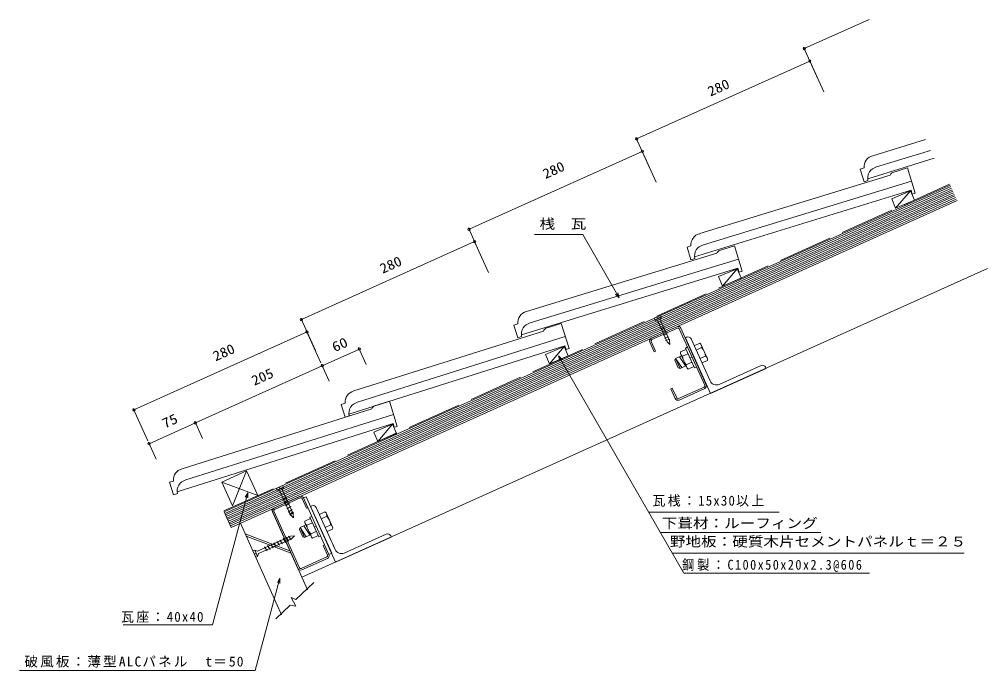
# Model space of a CAD drawing. Units: millimetres, scale not verified. Extents: x -747 to 681, y -480 to 480.
import ezdxf
from ezdxf.enums import TextEntityAlignment as Align

# ---------------------------------------------------------------- set-up
doc = ezdxf.new("R2010")
doc.units = ezdxf.units.MM
doc.header["$LTSCALE"] = 10
doc.linetypes.add('USER2', pattern=[10, 8, -2])
for name, color, linetype, lineweight in [('0-0_1', 7, 'Continuous', 18), ('0-1_2', 7, 'Continuous', 18), ('0-2_3', 7, 'Continuous', 18), ('0-3_4', 7, 'Continuous', 18), ('0-4_6', 7, 'Continuous', 18)]:
    doc.layers.add(name, color=color, linetype=linetype, lineweight=lineweight)
doc.styles.add('ＭＳ ゴシック', font='')
doc.styles.get('ＭＳ ゴシック').set_extended_font_data('MS Gothic')

msp = doc.modelspace()

# ---------------------------------------------------------------- linework, layer by layer
at = {"layer": '0-0_1'}
for p, q in [((410.26, 436.84), (506.14, 479.99)), ((409.24, 439.12), (430.78, 391.25)), ((163.13, 303.7), (418.47, 418.6)), ((417.44, 420.88), (438.99, 373.01)), ((162.11, 305.98), (183.65, 258.11)), ((170.31, 287.74), (191.86, 239.87)), ((-84, 170.56), (171.34, 285.46)), ((-445.09, -245.98), (625.24, 235.67)), ((566.87, 227.29), (545, 201.86)), ((-85.03, 172.84), (-63.48, 124.97)), ((83.58, 162.8), (12.44, 162.8)), ((137.46, 69.47), (83.58, 162.8)), ((-331.13, 37.42), (-75.79, 152.32)), ((-76.82, 154.6), (-55.27, 106.73)), ((311.55, 112.35), (289.68, 86.92)), ((189.09, 39.41), (198.21, 43.51)), ((198.21, 43.51), (199.44, 40.77)), ((-332.16, 39.7), (-310.61, -8.17)), ((189.09, 39.41), (190.33, 36.67)), ((190.33, 36.67), (199.44, 40.77)), ((190.33, 36.67), (194.29, 35.17)), ((193.65, 41.46), (194.89, 38.72)), ((194.29, 35.17), (207.93, 4.85)), ((199.44, 40.77), (197.94, 36.81)), ((197.94, 36.81), (211.58, 6.49)), ((-578.26, -95.72), (-322.92, 19.18)), ((-323.95, 21.46), (-302.4, -26.41)), ((222.44, 27), (184.69, 10.01)), ((223.39, 24.9), (185.63, 7.91)), ((204.38, 25.51), (197.88, 23.75)), ((206.43, 20.95), (199.94, 19.19)), ((208.48, 16.39), (201.99, 14.63)), ((263.54, -59.45), (226.03, 23.9)), ((228.13, 24.84), (265.64, -58.51)), ((188.98, -9.99), (182.53, 4.32)), ((191.07, -9.05), (184.63, 5.27)), ((210.54, 11.83), (204.04, 10.07)), ((212.07, 8.42), (205.58, 6.66)), ((212.06, 0.57), (207.93, 4.85)), ((212.06, 0.57), (211.58, 6.49)), ((236.8, 11.53), (234.98, 10.71)), ((271.91, -71.37), (234.98, 10.71)), ((243.41, 9.02), (271.32, -52.99)), ((256.13, 2.52), (247.99, -1.14)), ((257.87, 1.27), (256.13, 2.52)), ((257.87, 1.27), (267.72, -20.62)), ((-300.5, -30.66), (-245.78, -6.03)), ((-246.81, -3.75), (-235.52, -28.83)), ((56.33, -2.03), (34.67, -27.65)), ((191.07, -9.05), (188.98, -9.99)), ((227.62, -12.34), (227.83, -10.21)), ((237.46, -34.23), (227.62, -12.34)), ((227.83, -10.21), (235.97, -6.55)), ((230.68, -16.53), (238.82, -12.87)), ((237.83, -3.36), (235.1, -4.59)), ((248.23, -33.77), (235.1, -4.59)), ((258.97, -3.8), (250.83, -7.46)), ((-301.52, -28.38), (-290.24, -53.45)), ((47.85, -15.84), (232.79, -336.16)), ((220.6, -19.89), (219.59, -22.53)), ((219.59, -22.53), (224.52, -33.48)), ((229.26, -15.99), (220.6, -19.89)), ((220.6, -19.89), (229.74, -33.32)), ((220.6, -19.89), (227.16, -34.48)), ((226.15, -17.39), (235.29, -30.82)), ((236.36, -29.16), (244.5, -25.5)), ((244.4, -17.95), (241.66, -19.18)), ((264.66, -16.43), (256.52, -20.09)), ((267.5, -22.75), (259.36, -26.41)), ((267.72, -20.62), (267.5, -22.75)), ((-487.44, -114.78), (-300.5, -30.66)), ((224.52, -33.48), (227.16, -34.48)), ((235.82, -30.58), (227.16, -34.48)), ((237.46, -34.23), (239.2, -35.48)), ((239.2, -35.48), (247.35, -31.82)), ((250.96, -32.54), (248.23, -33.77)), ((346.55, -30.1), (284.54, -58.01)), ((215.7, -63.76), (213.6, -64.71)), ((220.04, -79.03), (213.6, -64.71)), ((222.14, -78.08), (215.7, -63.76)), ((262.54, -62.1), (224.78, -79.08)), ((263.48, -64.19), (225.73, -81.18)), ((-579.29, -93.44), (-557.74, -141.31)), ((-488.46, -112.5), (-477.18, -137.58)), ((-555.83, -145.56), (-487.44, -114.78)), ((-196.91, -116.61), (-218.57, -142.22)), ((-556.86, -143.28), (-545.57, -168.36)), ((-411.96, -185.56), (-448.44, -201.98)), ((-411.96, -185.56), (-432.67, -237.03)), ((-411.96, -185.56), (-395.55, -222.04)), ((-432.67, -237.03), (-448.44, -201.98)), ((-395.55, -222.04), (-448.44, -201.98)), ((-359.02, -207.21), (-368.14, -211.31)), ((-368.14, -211.31), (-366.91, -214.05)), ((-357.79, -209.95), (-366.91, -214.05)), ((-366.91, -214.05), (-362.94, -215.55)), ((-364.03, -213.12), (-347.21, -250.51)), ((-363.58, -209.26), (-362.35, -212)), ((-360.52, -211.18), (-343.56, -248.87)), ((-357.79, -209.95), (-359.29, -213.91)), ((-359.02, -207.21), (-357.79, -209.95)), ((-410.26, -217.9), (-462.41, -412.5)), ((-358.69, -228.01), (-353.06, -224.32)), ((-356.64, -232.57), (-351.01, -228.88)), ((-354.59, -237.13), (-348.96, -233.44)), ((-352.56, -241.62), (-346.93, -237.93)), ((-352.54, -241.69), (-346.91, -238)), ((-350.51, -246.19), (-344.88, -242.49)), ((-350.48, -246.25), (-344.86, -242.55)), ((-315.82, -237.15), (-317.65, -237.97)), ((-280.71, -320.05), (-317.65, -237.97)), ((-309.21, -239.66), (-281.31, -301.67)), ((-348.97, -249.6), (-343.35, -245.91)), ((-348.43, -250.81), (-342.8, -247.11)), ((-343.09, -254.79), (-347.21, -250.51)), ((-343.09, -254.79), (-343.56, -248.87)), ((-326.01, -259.44), (-317.86, -255.77)), ((-316.01, -252.59), (-318.74, -253.82)), ((-305.61, -283), (-318.74, -253.82)), ((-296.5, -246.16), (-304.64, -249.82)), ((-293.65, -252.48), (-301.79, -256.14)), ((-294.76, -247.41), (-296.5, -246.16)), ((-294.76, -247.41), (-284.91, -269.3)), ((180.68, -246.22), (373.07, -246.22)), ((-333.24, -269.11), (-324.1, -282.55)), ((-333.24, -269.11), (-326.67, -283.7)), ((-327.68, -266.61), (-318.55, -280.05)), ((-326.22, -261.57), (-326.01, -259.44)), ((-316.37, -283.45), (-326.22, -261.57)), ((-323.16, -265.75), (-315.02, -262.09)), ((-309.44, -267.18), (-312.18, -268.41)), ((-287.97, -265.11), (-296.11, -268.77)), ((-284.91, -269.3), (-285.12, -271.43)), ((-395.98, -303.93), (-347.28, -282.01)), ((-354.53, -291.01), (-358.22, -285.39)), ((-349.97, -288.96), (-353.66, -283.34)), ((-346.55, -287.43), (-350.25, -281.8)), ((-341.36, -281.54), (-347.28, -282.01)), ((-341.36, -281.54), (-345.64, -285.66)), ((-334.24, -271.76), (-329.32, -282.7)), ((-329.32, -282.7), (-326.67, -283.7)), ((-318.01, -279.81), (-326.67, -283.7)), ((-317.48, -278.39), (-309.34, -274.72)), ((-316.37, -283.45), (-314.63, -284.71)), ((-314.63, -284.71), (-306.49, -281.04)), ((-302.87, -281.77), (-305.61, -283)), ((-285.12, -271.43), (-293.27, -275.09)), ((-206.07, -278.78), (-268.08, -306.69)), ((198.35, -276.2), (434.48, -276.2)), ((-394.34, -307.57), (-345.64, -285.66)), ((-381.88, -303.33), (-385.58, -297.7)), ((-377.33, -301.28), (-381.02, -295.65)), ((-372.76, -299.22), (-376.46, -293.6)), ((-368.2, -297.17), (-371.9, -291.54)), ((-363.65, -295.12), (-367.34, -289.49)), ((-359.09, -293.07), (-362.78, -287.44)), ((-402.68, -303.65), (-399.95, -302.42)), ((-402.68, -303.65), (-398.58, -312.77)), ((-400.63, -308.21), (-397.9, -306.98)), ((-399.95, -302.42), (-395.84, -311.54)), ((-399.95, -302.42), (-395.98, -303.93)), ((-398.58, -312.77), (-395.84, -311.54)), ((-395.84, -311.54), (-394.34, -307.57)), ((216.01, -307.09), (645.87, -307.09)), ((232.79, -336.16), (506.28, -336.16)), ((-362.8, -343.83), (-399.28, -479.99)), ((-312.77, -349.84), (-339.2, -375.09)), ((-347.96, -383.46), (-368.9, -403.48)), ((-348.01, -383.51), (-339.21, -384.76)), ((-339.21, -384.76), (-346.45, -372.04)), ((-346.45, -372.04), (-339.2, -375.09)), ((-462.41, -412.5), (-593.98, -412.5)), ((-399.28, -479.99), (-747.08, -479.99))]:
    msp.add_line(p, q, dxfattribs=at)
at = {"layer": '0-0_1', "color": 4}
for p, q in [((511.48, 279.05), (588.78, 302.77)), ((516.88, 262.41), (596.45, 286.82)), ((503.81, 245.09), (602.04, 275.22)), ((492.81, 259.34), (498.54, 240.67)), ((492.82, 259.31), (498.44, 261.03)), ((562.61, 260.93), (539.17, 253.74)), ((562.61, 260.93), (573.98, 223.89)), ((256.16, 164.11), (536.73, 250.19)), ((261.57, 147.46), (568.53, 241.64)), ((504.16, 242.39), (498.54, 240.67)), ((248.49, 130.14), (567.81, 228.11)), ((569.53, 222.52), (567.81, 228.11)), ((569.53, 222.52), (573.98, 223.89)), ((237.5, 144.36), (243.12, 146.09)), ((237.5, 144.39), (243.22, 125.72)), ((307.29, 145.99), (283.85, 138.8)), ((307.29, 145.99), (318.66, 108.94)), ((0.84, 49.16), (281.41, 135.24)), ((6.25, 32.52), (313.21, 126.7)), ((248.84, 127.44), (243.22, 125.72)), ((-6.83, 15.2), (312.49, 113.17)), ((314.21, 107.58), (312.49, 113.17)), ((314.21, 107.58), (318.66, 108.94)), ((-17.82, 29.45), (-12.1, 10.78)), ((-17.81, 29.42), (-12.2, 31.14)), ((51.8, 31.57), (28.41, 24.18)), ((51.8, 31.57), (63.47, -5.38)), ((-253.84, -67.79), (26, 20.61)), ((-248.3, -84.39), (57.87, 12.33)), ((-6.48, 12.5), (-12.1, 10.78)), ((-261.23, -101.82), (57.27, -1.21)), ((59.03, -6.78), (57.27, -1.21)), ((59.03, -6.78), (63.47, -5.38)), ((-201.45, -83), (-224.83, -90.39)), ((-201.45, -83), (-189.77, -119.95)), ((-507.09, -182.36), (-227.24, -93.96)), ((-272.34, -87.69), (-266.73, -85.92)), ((-272.34, -87.66), (-266.46, -106.29)), ((-501.54, -198.96), (-195.37, -102.24)), ((-260.86, -104.52), (-266.46, -106.29)), ((-514.47, -216.39), (-195.97, -115.78)), ((-194.21, -121.36), (-195.97, -115.78)), ((-194.21, -121.36), (-189.77, -119.95)), ((-525.59, -202.23), (-519.7, -220.86)), ((-525.58, -202.26), (-519.97, -200.49)), ((-514.1, -219.09), (-519.7, -220.86))]:
    msp.add_line(p, q, dxfattribs=at)
at = {"layer": '0-0_1', "linetype": 'USER2'}
msp.add_line((-445.7, -244.61), (624.62, 237.04), dxfattribs=at)
at = {"layer": '0-0_1', "color": 1}
for p, q in [((-444.06, -248.26), (626.26, 233.39)), ((-443.04, -250.54), (627.29, 231.11)), ((-442.01, -252.81), (628.31, 228.83)), ((-440.98, -255.09), (629.34, 226.55)), ((-439.96, -257.37), (630.37, 224.27)), ((-438.93, -259.65), (631.39, 221.99)), ((-437.91, -261.93), (632.42, 219.71)), ((-436.88, -264.21), (633.44, 217.43)), ((-435.85, -266.49), (634.47, 215.15))]:
    msp.add_line(p, q, dxfattribs=at)
at = {"layer": '0-0_1'}
for points in [[(545, 201.86), (572.66, 213.46), (566.87, 227.29), (539.2, 215.7)], [(289.68, 86.92), (317.35, 98.51), (311.55, 112.35), (283.88, 100.75)], [(34.67, -27.65), (62.24, -15.82), (56.33, -2.03), (28.76, -13.86)], [(-218.57, -142.22), (-191, -130.39), (-196.91, -116.61), (-224.48, -128.43)]]:
    msp.add_lwpolyline(points, close=True, dxfattribs=at)
for points in [[(135.52, 76.72), (137.46, 69.47), (132.16, 74.78)], [(49.79, -23.08), (47.85, -15.84), (53.15, -21.14)], [(353.16, -32.61), (353.98, -34.43), (271.91, -71.37)], [(-414.01, -224.39), (-410.26, -217.9), (-410.26, -225.4)], [(-324.58, -265.22), (-333.24, -269.11), (-334.24, -271.76)], [(-199.46, -281.29), (-198.64, -283.11), (-280.71, -320.05)], [(-366.55, -350.32), (-362.8, -343.83), (-362.8, -351.33)]]:
    msp.add_lwpolyline(points, dxfattribs=at)
for centre in [(410.26, 436.84), (418.47, 418.6), (163.13, 303.7), (171.34, 285.46), (-84, 170.56), (-75.79, 152.32), (-331.13, 37.42), (-322.92, 19.18), (-245.78, -6.03), (-300.5, -30.66), (-300.5, -30.66), (-578.26, -95.72), (-487.44, -114.78), (-487.44, -114.78), (-555.83, -145.56)]:
    msp.add_circle(centre, 1.7, dxfattribs=at)
at = {"layer": '0-0_1', "color": 4}
for centre, radius, start, end in [((515.24, 262.61), 16.87, 102.88245, 185.35433), ((520.65, 245.96), 16.87, 102.88245, 192.21985), ((542.35, 248.66), 5.82, 113.22724, 164.79898), ((259.92, 147.66), 16.87, 102.88245, 185.35433), ((265.33, 131.01), 16.87, 102.88245, 192.21985), ((287.03, 133.72), 5.82, 113.22724, 164.79898), ((4.6, 32.72), 16.87, 102.88245, 185.35433), ((10.01, 16.07), 16.87, 102.88245, 192.21985), ((31.63, 19.13), 5.82, 113.70194, 165.27368), ((-249.95, -84.21), 16.87, 103.35715, 185.82904), ((-244.4, -100.81), 16.87, 103.35715, 192.69455), ((-221.61, -95.44), 5.82, 113.70194, 165.27368), ((-503.19, -198.78), 16.87, 103.35715, 185.82904), ((-497.64, -215.38), 16.87, 103.35715, 192.69455)]:
    msp.add_arc(centre, radius, start, end, dxfattribs=at)
at = {"layer": '0-0_1'}
for centre, radius, start, end in [((224.21, 23.08), 4.3, 24.22776, 114.22777), ((224.21, 23.08), 2, 24.22776, 114.22777), ((186.46, 6.09), 4.3, 114.22777, 204.22776), ((186.46, 6.09), 2, 114.22777, 204.22776), ((238.85, 6.97), 5, 24.22495, 114.2356), ((233.88, -11.28), 6.15, 204.58611, 238.59338), ((252.92, -2.72), 6.15, 349.89966, 23.90192), ((241.87, -19.09), 22.94, 6.65164, 41.80841), ((253.42, -13.89), 22.9, 186.62355, 221.83907), ((261.45, -21.68), 6.15, 24.56293, 58.57767), ((242.42, -30.24), 6.16, 169.90004, 203.85469), ((348.6, -34.66), 5, 24.22495, 114.2356), ((280.44, -48.88), 10, 204.2319, 294.21913), ((261.72, -60.27), 2, 294.22776, 24.22776), ((261.72, -60.27), 4.3, 294.22776, 24.22776), ((223.96, -77.26), 4.3, 204.22776, 294.22776), ((223.96, -77.26), 2, 204.22776, 294.22776), ((-313.77, -241.71), 5, 24.22468, 114.23532), ((-299.71, -251.4), 6.15, 349.89939, 23.90165), ((-310.75, -267.77), 22.94, 6.65137, 41.80814), ((-319.96, -260.5), 6.15, 204.58584, 238.59311), ((-300.41, -263.11), 22.9, 186.62328, 221.8388), ((-291.17, -270.36), 6.15, 24.56266, 58.5774), ((-311.41, -279.47), 6.16, 169.89976, 203.85442), ((-204.02, -283.34), 5, 24.22468, 114.23532), ((-272.19, -297.56), 10, 204.23163, 294.21886)]:
    msp.add_arc(centre, radius, start, end, dxfattribs=at)
at = {"layer": '0-1_2'}
for p, q in [((-371.63, -240.34), (-333.88, -223.35)), ((-370.69, -242.43), (-332.94, -225.44)), ((-323.85, -240.76), (-330.29, -226.45)), ((-328.19, -225.5), (-324.09, -223.66)), ((-321.75, -239.82), (-328.19, -225.5)), ((-328.19, -225.5), (-290.69, -308.85)), ((-324.09, -223.66), (-286.58, -307.01)), ((-323.85, -240.76), (-321.75, -239.82)), ((-373.79, -246.02), (-336.28, -329.37)), ((-334.18, -328.43), (-371.69, -245.08)), ((-299.23, -295.48), (-297.13, -294.54)), ((-292.78, -309.8), (-299.23, -295.48)), ((-290.69, -308.85), (-297.13, -294.54)), ((-331.54, -329.43), (-293.79, -312.44)), ((-286.58, -307.01), (-290.69, -308.85)), ((-330.6, -331.53), (-292.84, -314.54))]:
    msp.add_line(p, q, dxfattribs=at)
for centre, radius, start, end in [((-332.11, -227.27), 4.3, 24.22761, 114.2276), ((-332.11, -227.27), 2, 24.22761, 114.2276), ((-369.87, -244.26), 4.3, 114.2276, 204.22761), ((-369.87, -244.26), 2, 114.2276, 204.22761), ((-294.61, -310.62), 2, 294.22761, 24.22761), ((-294.61, -310.62), 4.3, 294.22761, 24.22761), ((-332.36, -327.61), 4.3, 204.22761, 294.22761), ((-332.36, -327.61), 2, 204.22761, 294.22761)]:
    msp.add_arc(centre, radius, start, end, dxfattribs=at)
at = {"layer": '0-2_3'}
msp.add_line((-330.41, -342.41), (680.64, 112.56), dxfattribs=at)
at = {"layer": '0-3_4'}
msp.add_line((-445.09, -245.98), (-434.83, -268.77), dxfattribs=at)
at = {"layer": '0-4_6'}
for p, q in [((-434.83, -268.77), (635.5, 212.87)), ((-375.55, -242.1), (-322.21, -360.65)), ((-421.15, -262.62), (-360.4, -397.62)), ((-348.05, -303.22), (-414.16, -278.14)), ((-346.31, -307.09), (-412.42, -282.01))]:
    msp.add_line(p, q, dxfattribs=at)

# ---------------------------------------------------------------- texts
at = {"layer": '0-2_3', "style": 'ＭＳ ゴシック'}
for s, width, p in [('280', 1.1, (273.62, 362.04)), ('280', 1.1, (30.45, 240.46)), ('280', 1.1, (-209.71, 100.86)), ('280', 1.1, (-455.88, -28.23)), ('60', 1.15, (-280.26, -14.72)), ('205', 1.1, (-398.84, -64.25)), ('75', 1.15, (-530.93, -127.3))]:
    msp.add_text(s, height=14.66, rotation=24.228, dxfattribs=dict(at, width=width)).set_placement(p, align=Align.BOTTOM_LEFT)
at = {"layer": '0-2_3', "style": 'ＭＳ ゴシック', "width": 1.15}
for s, p in [('桟\u3000瓦', (19.95, 166.91)), ('下葺材：ルーフィング', (200.07, -274.4)), ('野地板：硬質木片セメントパネルｔ＝２５', (212.08, -301.41))]:
    msp.add_text(s, height=14.66, dxfattribs=at).set_placement(p, align=Align.BOTTOM_LEFT)
at = {"layer": '0-2_3', "char_height": 14.66, "attachment_point": 7, "style": 'ＭＳ ゴシック'}
for s, insert in [('\\T1.18;\\W0.95;瓦桟：15x30以上', (186.56, -238.37)), ('\\T1.24;\\W0.9;鋼製：C100x50x20x2.3@606\u3000', (230.09, -334.44)), ('\\T1.18;\\W0.95;\u3000瓦座：40x40\u3000', (-619.49, -409.49)), ('\\T1.16;破風板：薄型ALCパネル\u3000t＝50\u3000', (-739.58, -475.53))]:
    msp.add_mtext(s, dxfattribs=dict(at, insert=insert))

doc.saveas('drawing.dxf')
